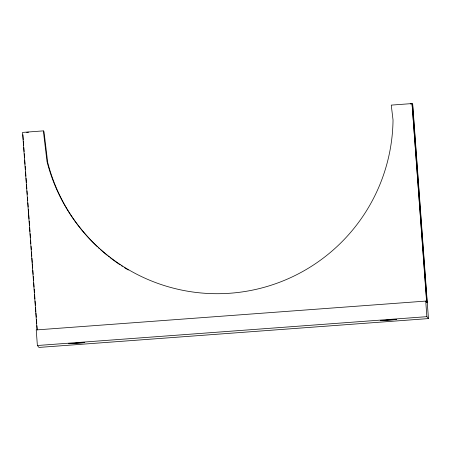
<?xml version="1.0" encoding="UTF-8"?>
<svg xmlns="http://www.w3.org/2000/svg" width="451" height="451" viewBox="0 0 451 451"><rect width="100%" height="100%" fill="white"/><g stroke="black" fill="none" stroke-linecap="round" stroke-linejoin="round"><path stroke-width="0.68" d="M37.033 329.625L22.55 132.419L43.341 130.88L44.018 131.703L47.688 162.388A175.794 175.676 -39.4 0 0 97.168 246.522M412.045 103.572L426.629 302.181L425.727 301.088L36.232 329.935L37.377 345.511L38.955 347.428L428.45 318.581L412.721 104.395L412.541 104.175L427.125 302.784L426.809 302.401L412.045 103.572L391.254 105.111L393.03 119.972A175.794 175.676 -39.4 0 1 47.011 161.565L43.341 130.88M26.626 132.352L28.571 132.205M410.28 103.939L412.225 103.792M37.377 345.511L426.872 316.664L428.45 318.581M425.727 301.088L426.872 316.664M22.883 134.742L23.243 139.658M23.351 141.062L23.661 145.273M23.813 147.376L24.123 151.587M24.275 153.695L24.585 157.901M24.737 160.009L25.047 164.22M25.205 166.323L25.459 169.835M25.617 171.938L25.927 176.149M26.079 178.258L26.389 182.469M26.541 184.572L26.851 188.783M27.009 190.886L27.263 194.398M27.472 197.205L27.731 200.712M27.883 202.82L28.193 207.032M28.345 209.134L28.655 213.346M28.763 214.749L29.067 218.96M29.225 221.063L29.535 225.274M29.687 227.383L29.997 231.594M30.149 233.697L30.459 237.908M30.617 240.011L30.871 243.523M31.08 246.331L31.339 249.837M31.491 251.946L31.801 256.157M31.953 258.26L32.263 262.471M32.365 263.874L32.675 268.086M32.833 270.188L33.143 274.4M33.295 276.508L33.605 280.719M33.757 282.822L34.067 287.033M34.225 289.142L34.479 292.648M34.637 294.751L34.947 298.962M35.099 301.071L35.409 305.282M35.561 307.385L35.871 311.596M35.973 313L36.283 317.211M36.441 319.314L36.751 323.525M36.903 325.633L37.213 329.844M128.298 270.002A175.794 175.676 -39.4 0 1 124.172 267.477M122.413 266.355A175.794 175.676 -39.4 0 1 121.251 265.594M120.09 264.827A175.794 175.676 -39.4 0 1 110.444 257.882M109.339 257.019A175.794 175.676 -39.4 0 1 108.24 256.145M107.146 255.266A175.794 175.676 -39.4 0 1 100.24 249.358M99.209 248.416A175.794 175.676 -39.4 0 1 98.183 247.475M396.344 319.5L380.39 320.689L396.344 319.5M68.907 343.724L84.743 342.597L68.907 343.724"/></g></svg>
